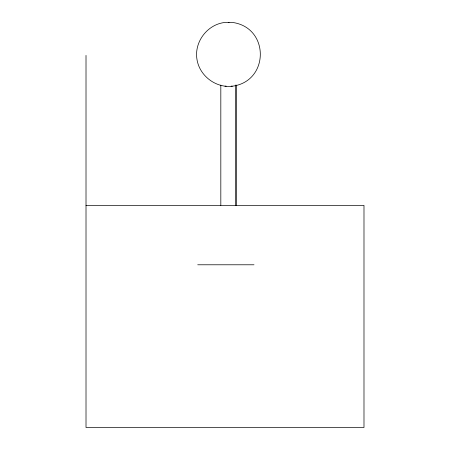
<?xml version="1.0" encoding="UTF-8"?>
<svg xmlns="http://www.w3.org/2000/svg" width="450" height="450" viewBox="0 0 450 450"><rect width="100%" height="100%" fill="white"/><g stroke="black" fill="none" stroke-linecap="round" stroke-linejoin="round"><path stroke-width="0.67" d="M236.002 205.678L236.002 84.938M228.279 22.5L224.078 22.551C207.062 24.896 194.333 41.912 196.892 58.899C199.215 75.623 215.708 88.29 232.459 86.192C269.139 81.366 269.792 28.277 233.241 22.551L229.039 22.5M224.994 86.192L226.215 86.175M228.268 22.5L229.05 22.5M86.012 205.386L363.988 205.386L363.988 427.5L86.012 427.5L86.012 55.401M197.719 264.786L254.002 264.786M231.103 86.175L232.329 86.192M236.002 85.151L236.002 205.363M220.821 85.151L220.821 205.363"/></g></svg>
